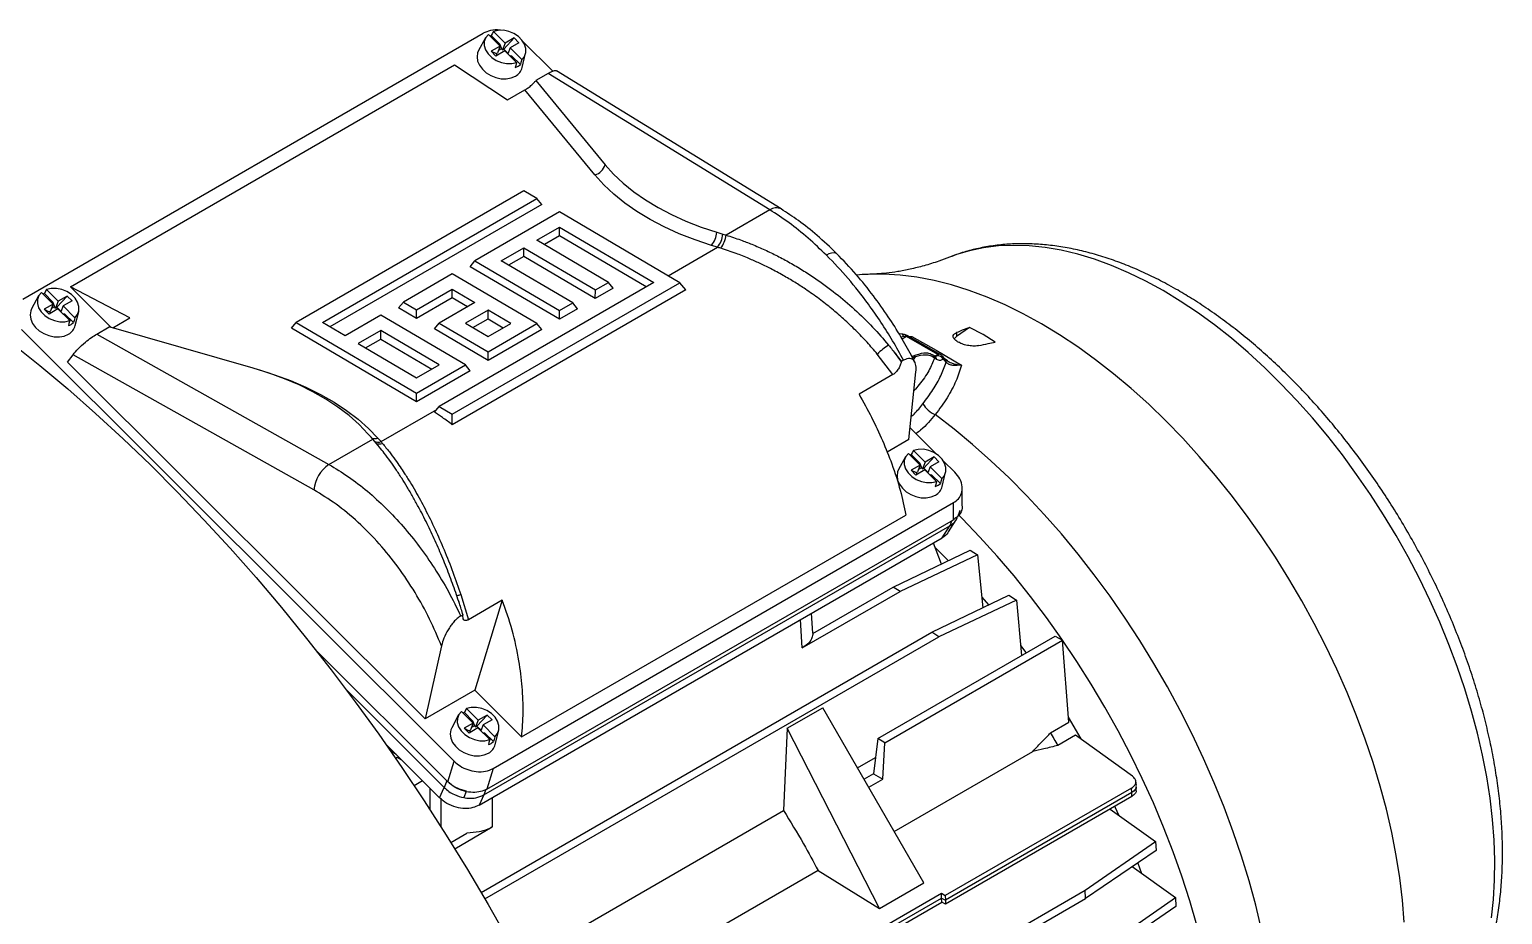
# Model space of a CAD drawing. Header units: millimetres. Extents: x 2 to 418, y 2 to 295.
# Drawn here: x 182.14 to 222.92, y 115.2 to 139.7 of the extents above; entities that cross this region are included whole.
import ezdxf

# ---------------------------------------------------------------- set-up
doc = ezdxf.new("R2010")
doc.units = ezdxf.units.MM

msp = doc.modelspace()

# ---------------------------------------------------------------- linework, layer by layer
at = {"color": 7, "linetype": 'Continuous', "lineweight": 25}
for p, q in [((181.952, 132.241), (194.697, 139.598)), ((194.845, 139.569), (195.17, 139.245)), ((194.926, 139.537), (195.163, 139.3)), ((194.986, 139.65), (195.311, 139.326)), ((194.767, 139.473), (194.575, 139.118)), ((195.17, 139.245), (194.922, 139.102)), ((195.055, 138.969), (194.922, 139.102)), ((194.922, 139.102), (195.062, 139.036)), ((195.302, 139.112), (195.055, 138.969)), ((195.17, 139.245), (195.097, 139.056)), ((195.205, 139.171), (195.123, 139.124)), ((195.132, 139.282), (195.163, 139.3)), ((195.163, 139.3), (195.205, 139.171)), ((195.238, 139.138), (195.205, 139.171)), ((195.311, 139.326), (195.238, 139.138)), ((195.238, 139.138), (195.274, 139.158)), ((195.558, 139.469), (195.274, 139.158)), ((195.387, 139.046), (195.274, 139.158)), ((195.302, 139.112), (195.627, 138.788)), ((195.558, 139.469), (195.311, 139.326)), ((195.444, 139.194), (195.382, 139.033)), ((195.691, 139.337), (195.444, 139.194)), ((195.444, 139.194), (195.769, 138.87)), ((195.691, 139.337), (195.558, 139.469)), ((195.809, 139.365), (196.628, 138.549)), ((183.271, 132.583), (193.909, 138.725)), ((193.909, 138.725), (195.377, 137.755)), ((195.062, 139.036), (195.097, 139.056)), ((195.102, 138.996), (195.062, 139.036)), ((195.495, 138.969), (195.444, 138.971)), ((195.464, 138.951), (195.495, 138.969)), ((195.732, 138.732), (195.495, 138.969)), ((195.782, 138.653), (195.877, 139.045)), ((196.502, 138.49), (196.158, 138.291)), ((196.158, 138.291), (198.077, 135.96)), ((202.638, 134.712), (196.502, 138.49)), ((202.949, 134.735), (196.733, 138.562)), ((195.377, 137.755), (195.857, 138.032)), ((197.794, 135.679), (195.857, 138.032)), ((195.827, 135.235), (189.524, 131.596)), ((190.251, 131.592), (196.19, 135.021)), ((196.19, 135.021), (195.827, 135.235)), ((196.321, 134.858), (196.19, 135.021)), ((196.321, 134.858), (190.455, 131.472)), ((196.817, 134.653), (194.474, 133.3)), ((200.15, 132.694), (196.817, 134.653)), ((202.638, 134.712), (201.426, 134.012)), ((196.19, 133.868), (196.817, 134.23)), ((196.816, 133.99), (196.817, 134.23)), ((196.817, 134.23), (199.424, 132.697)), ((198.17, 132.704), (196.19, 133.868)), ((196.816, 133.99), (196.395, 133.748)), ((199.218, 132.578), (196.816, 133.99)), ((201.17, 134.091), (201.338, 134.039)), ((201.338, 134.039), (201.426, 134.012)), ((195.2, 133.296), (195.827, 133.658)), ((195.826, 133.419), (195.405, 133.176)), ((195.826, 133.419), (195.827, 133.658)), ((197.806, 132.255), (195.826, 133.419)), ((195.827, 133.658), (197.807, 132.494)), ((201.193, 133.675), (201.025, 133.726)), ((194.341, 133.138), (194.474, 133.3)), ((196.816, 131.684), (194.341, 133.138)), ((194.474, 133.3), (196.817, 131.923)), ((197.18, 132.133), (195.2, 133.296)), ((184.402, 131.456), (183.271, 132.583)), ((184.922, 131.719), (183.271, 132.583)), ((193.847, 132.938), (192.494, 132.157)), ((199.424, 132.697), (193.484, 129.269)), ((196.19, 131.561), (193.847, 132.938)), ((193.847, 129.055), (200.15, 132.694)), ((197.807, 132.494), (198.17, 132.704)), ((198.301, 132.541), (198.17, 132.704)), ((200.31, 132.493), (200.15, 132.694)), ((182.393, 132.329), (182.2, 131.975)), ((182.47, 132.425), (182.795, 132.101)), ((182.552, 132.393), (182.789, 132.157)), ((182.612, 132.507), (182.937, 132.183)), ((182.758, 132.139), (182.789, 132.157)), ((182.789, 132.157), (182.831, 132.027)), ((182.937, 132.183), (182.864, 131.994)), ((183.184, 132.326), (182.899, 132.015)), ((183.184, 132.326), (182.937, 132.183)), ((183.317, 132.193), (183.07, 132.05)), ((183.317, 132.193), (183.184, 132.326)), ((192.361, 131.995), (192.494, 132.157)), ((192.494, 132.157), (192.857, 131.944)), ((193.846, 132.276), (192.856, 131.704)), ((192.857, 131.944), (193.847, 132.515)), ((194.474, 132.147), (193.484, 131.575)), ((200.31, 132.493), (193.845, 128.761)), ((193.846, 132.276), (193.847, 132.515)), ((194.268, 132.028), (193.846, 132.276)), ((193.847, 132.515), (194.474, 132.147)), ((198.301, 132.541), (197.806, 132.255)), ((197.806, 132.255), (197.807, 132.494)), ((182.795, 132.101), (182.548, 131.958)), ((182.681, 131.826), (182.548, 131.958)), ((182.548, 131.958), (182.687, 131.892)), ((182.928, 131.968), (182.681, 131.826)), ((182.687, 131.892), (182.723, 131.913)), ((182.727, 131.853), (182.687, 131.892)), ((182.795, 132.101), (182.723, 131.913)), ((182.831, 132.027), (182.749, 131.98)), ((182.864, 131.994), (182.831, 132.027)), ((182.864, 131.994), (182.899, 132.015)), ((183.013, 131.902), (182.899, 132.015)), ((182.928, 131.968), (183.253, 131.644)), ((183.07, 132.05), (183.008, 131.889)), ((183.07, 132.05), (183.395, 131.726)), ((183.121, 131.825), (183.07, 131.827)), ((183.09, 131.807), (183.121, 131.825)), ((183.358, 131.589), (183.121, 131.825)), ((183.408, 131.51), (183.503, 131.902)), ((191.868, 131.796), (190.877, 131.224)), ((194.21, 130.418), (191.868, 131.796)), ((192.856, 131.704), (192.361, 131.995)), ((192.856, 131.704), (192.857, 131.944)), ((194.837, 131.933), (194.21, 131.572)), ((194.836, 131.694), (194.837, 131.933)), ((195.464, 131.565), (194.837, 131.933)), ((197.311, 131.969), (196.816, 131.684)), ((196.816, 131.684), (196.817, 131.923)), ((196.817, 131.923), (197.18, 132.133)), ((197.311, 131.969), (197.18, 132.133)), ((181.918, 131.397), (193.899, 119.449)), ((184.001, 131.273), (184.345, 131.472)), ((188.329, 130.333), (184.345, 131.472)), ((184.444, 131.443), (184.922, 131.719)), ((189.391, 131.434), (189.524, 131.596)), ((192.856, 129.398), (189.391, 131.434)), ((189.524, 131.596), (192.857, 129.637)), ((190.877, 131.224), (190.251, 131.592)), ((191.867, 131.373), (191.24, 131.011)), ((191.866, 131.133), (191.867, 131.373)), ((193.484, 130.422), (191.867, 131.373)), ((193.351, 131.414), (193.484, 131.575)), ((194.836, 130.541), (193.351, 131.414)), ((193.484, 131.575), (194.837, 130.78)), ((194.21, 131.572), (194.837, 131.203)), ((194.415, 131.451), (194.836, 131.694)), ((194.836, 131.694), (195.258, 131.446)), ((196.321, 131.398), (194.836, 130.541)), ((194.837, 131.203), (195.464, 131.565)), ((194.837, 130.78), (196.19, 131.561)), ((196.321, 131.398), (196.19, 131.561)), ((208.17, 131.454), (207.808, 131.208)), ((208.547, 131.263), (208.17, 131.454)), ((184.001, 131.273), (190.43, 127.664)), ((191.24, 131.011), (192.857, 130.06)), ((191.445, 130.89), (191.866, 131.133)), ((191.866, 131.133), (193.278, 130.303)), ((206.293, 131.271), (206.213, 131.283)), ((207.286, 130.703), (206.419, 131.203)), ((206.479, 131.215), (206.488, 131.211)), ((206.491, 131.209), (206.488, 131.211)), ((207.358, 130.709), (206.491, 131.209)), ((206.572, 131.206), (207.243, 130.83)), ((207.808, 131.208), (207.744, 131.141)), ((207.808, 131.313), (207.808, 131.208)), ((208.876, 131.046), (208.547, 131.263)), ((183.188, 130.495), (183.345, 130.702)), ((190.013, 126.959), (183.345, 130.702)), ((194.836, 130.541), (194.837, 130.78)), ((206.045, 130.151), (205.614, 130.718)), ((206.342, 130.546), (206.279, 130.51)), ((206.602, 130.659), (206.575, 130.646)), ((207.212, 130.648), (207.158, 130.686)), ((207.243, 130.83), (207.942, 130.415)), ((207.361, 130.707), (207.358, 130.709)), ((207.422, 130.658), (207.428, 130.651)), ((207.486, 130.587), (207.423, 130.659)), ((207.492, 130.58), (207.487, 130.585)), ((207.553, 130.53), (207.491, 130.581)), ((193.091, 120.618), (183.188, 130.495)), ((194.341, 130.255), (192.856, 129.398)), ((192.857, 130.06), (193.484, 130.422)), ((192.857, 129.637), (194.21, 130.418)), ((194.341, 130.255), (194.21, 130.418)), ((206.045, 130.151), (205.108, 129.61)), ((206.278, 130.504), (206.279, 130.51)), ((206.488, 128.351), (206.684, 130.226)), ((192.856, 129.398), (192.857, 129.637)), ((193.351, 129.107), (193.484, 129.269)), ((193.484, 129.269), (193.847, 129.055)), ((193.845, 128.761), (193.847, 129.055)), ((191.597, 128.416), (191.51, 128.514)), ((206.522, 128.681), (207.253, 127.951)), ((190.43, 127.664), (191.643, 128.364)), ((191.643, 128.364), (191.597, 128.416)), ((191.786, 128.393), (191.873, 128.295)), ((206.488, 128.351), (205.885, 128.003)), ((206.396, 127.875), (206.203, 127.52)), ((206.474, 127.971), (206.799, 127.647)), ((206.555, 127.939), (206.792, 127.702)), ((206.615, 128.052), (206.94, 127.728)), ((206.761, 127.684), (206.792, 127.702)), ((206.792, 127.702), (206.834, 127.573)), ((206.94, 127.728), (206.867, 127.54)), ((207.187, 127.871), (206.903, 127.56)), ((207.187, 127.871), (206.94, 127.728)), ((207.32, 127.739), (207.073, 127.596)), ((207.32, 127.739), (207.187, 127.871)), ((207.439, 127.766), (207.757, 127.449)), ((206.799, 127.647), (206.551, 127.504)), ((206.684, 127.371), (206.551, 127.504)), ((206.551, 127.504), (206.691, 127.438)), ((206.931, 127.514), (206.684, 127.371)), ((206.691, 127.438), (206.726, 127.458)), ((206.731, 127.398), (206.691, 127.438)), ((206.799, 127.647), (206.726, 127.458)), ((206.834, 127.573), (206.752, 127.526)), ((206.867, 127.54), (206.834, 127.573)), ((206.867, 127.54), (206.903, 127.56)), ((207.016, 127.448), (206.903, 127.56)), ((206.931, 127.514), (207.256, 127.19)), ((207.073, 127.596), (207.011, 127.435)), ((207.073, 127.596), (207.398, 127.272)), ((207.124, 127.371), (207.073, 127.373)), ((207.093, 127.353), (207.124, 127.371)), ((207.361, 127.134), (207.124, 127.371)), ((207.411, 127.055), (207.506, 127.447)), ((207.966, 126.534), (207.966, 127.005)), ((194.979, 119.249), (207.723, 126.606)), ((207.723, 126.135), (207.723, 126.606)), ((194.805, 118.677), (207.723, 126.135)), ((195.766, 120.122), (206.404, 126.263)), ((207.584, 125.797), (207.796, 126.128)), ((207.839, 126.214), (207.912, 126.402)), ((194.586, 118.232), (207.41, 125.635)), ((194.716, 118.515), (207.622, 125.966)), ((207.41, 125.635), (207.622, 125.966)), ((206.049, 124.27), (208.181, 125.292)), ((207.159, 125.491), (207.382, 124.909)), ((208.181, 125.292), (208.391, 125.16)), ((208.391, 125.16), (206.247, 124.147)), ((208.391, 125.16), (208.536, 123.697)), ((194.081, 124.06), (194.294, 123.367)), ((203.537, 122.583), (206.247, 124.147)), ((203.829, 122.988), (206.049, 124.27)), ((206.247, 124.147), (206.049, 124.27)), ((207.123, 123.019), (209.254, 124.042)), ((208.511, 123.993), (208.693, 123.779)), ((209.254, 124.042), (209.463, 123.908)), ((195.231, 123.908), (194.294, 123.367)), ((195.231, 123.908), (194.47, 121.414)), ((209.463, 123.908), (207.318, 122.896)), ((209.463, 123.908), (209.607, 122.372)), ((194.143, 123.503), (194.081, 123.467)), ((194.143, 123.503), (194.142, 123.498)), ((203.83, 122.989), (203.796, 123.549)), ((194.643, 115.815), (207.123, 123.019)), ((194.746, 115.638), (207.318, 122.896)), ((205.624, 120.073), (210.542, 122.912)), ((205.822, 119.959), (210.739, 122.798)), ((207.318, 122.896), (207.123, 123.019)), ((210.542, 122.912), (210.739, 122.798)), ((210.913, 120.526), (210.739, 122.798)), ((190.077, 122.516), (193.724, 118.878)), ((193.547, 122.642), (193.091, 120.618)), ((190.925, 121.412), (193.625, 118.718)), ((194.47, 121.414), (193.091, 120.618)), ((195.766, 120.122), (194.47, 121.414)), ((194.022, 120.731), (193.829, 120.377)), ((194.099, 120.827), (194.424, 120.503)), ((194.18, 120.795), (194.418, 120.559)), ((194.241, 120.909), (194.566, 120.585)), ((194.813, 120.728), (194.528, 120.417)), ((194.813, 120.728), (194.566, 120.585)), ((194.946, 120.595), (194.813, 120.728)), ((203.115, 120.36), (204.105, 120.931)), ((206.905, 116.081), (204.105, 120.931)), ((194.424, 120.503), (194.177, 120.36)), ((194.31, 120.228), (194.177, 120.36)), ((194.177, 120.36), (194.316, 120.294)), ((194.557, 120.371), (194.31, 120.228)), ((194.424, 120.503), (194.352, 120.315)), ((194.46, 120.43), (194.378, 120.382)), ((194.386, 120.541), (194.418, 120.559)), ((194.418, 120.559), (194.46, 120.43)), ((194.493, 120.396), (194.46, 120.43)), ((194.566, 120.585), (194.493, 120.396)), ((194.493, 120.396), (194.528, 120.417)), ((194.641, 120.304), (194.528, 120.417)), ((194.557, 120.371), (194.882, 120.046)), ((194.698, 120.452), (194.637, 120.291)), ((194.946, 120.595), (194.698, 120.452)), ((194.698, 120.452), (195.023, 120.128)), ((203.115, 120.36), (203.017, 118.083)), ((205.67, 115.368), (203.115, 120.36)), ((210.413, 120.237), (210.913, 120.526)), ((192.007, 119.919), (193.494, 118.435)), ((194.316, 120.294), (194.352, 120.315)), ((194.356, 120.255), (194.316, 120.294)), ((194.75, 120.227), (194.699, 120.229)), ((194.719, 120.209), (194.75, 120.227)), ((194.987, 119.991), (194.75, 120.227)), ((195.037, 119.912), (195.132, 120.304)), ((205.624, 120.073), (205.51, 119.101)), ((205.822, 119.959), (205.624, 120.073)), ((205.765, 118.954), (205.822, 119.959)), ((211.105, 120.168), (210.616, 119.886)), ((212.675, 119.033), (211.105, 120.168)), ((192.293, 119.634), (192.14, 119.729)), ((192.274, 119.534), (192.319, 119.56)), ((192.319, 119.56), (192.432, 119.495)), ((205.066, 119.266), (205.563, 119.553)), ((206.083, 117.504), (209.917, 119.717)), ((193.724, 118.878), (193.899, 119.449)), ((194.979, 119.249), (194.805, 118.677)), ((205.51, 119.101), (205.248, 118.95)), ((205.51, 119.101), (205.765, 118.954)), ((192.787, 118.779), (193.017, 118.911)), ((193.229, 118.105), (193.229, 118.699)), ((193.494, 118.435), (193.625, 118.718)), ((205.375, 118.73), (205.765, 118.954)), ((212.654, 118.704), (207.495, 115.727)), ((212.665, 118.587), (212.654, 118.704)), ((212.787, 118.773), (212.769, 118.907)), ((212.779, 118.625), (212.788, 118.746)), ((194.716, 118.515), (194.586, 118.232)), ((212.665, 118.587), (207.499, 115.605)), ((212.66, 118.472), (207.502, 115.495)), ((212.66, 118.472), (212.665, 118.587)), ((195.733, 113.878), (203.017, 118.083)), ((212.057, 118.124), (213.32, 117.227)), ((193.912, 117.027), (194.954, 117.628)), ((193.804, 117.201), (194.252, 117.459)), ((211.371, 115.877), (213.32, 117.227)), ((213.32, 117.227), (213.331, 116.98)), ((213.331, 116.98), (211.38, 115.646)), ((203.974, 116.422), (197.428, 112.643)), ((203.974, 116.422), (205.67, 115.368)), ((212.673, 116.531), (213.868, 115.673)), ((212.823, 116.626), (212.916, 116.364)), ((198.352, 108.362), (211.371, 115.877)), ((205.67, 115.368), (206.905, 116.081)), ((211.38, 115.646), (211.371, 115.877)), ((197.586, 110.134), (207.389, 115.793)), ((197.633, 110.028), (207.393, 115.662)), ((197.673, 109.939), (207.396, 115.551)), ((198.43, 108.17), (211.38, 115.646)), ((207.389, 115.793), (207.495, 115.727)), ((207.393, 115.662), (207.389, 115.793)), ((207.396, 115.551), (207.393, 115.662)), ((207.393, 115.662), (207.499, 115.605)), ((207.502, 115.495), (207.396, 115.551)), ((207.495, 115.727), (207.499, 115.605)), ((207.499, 115.605), (207.502, 115.495)), ((211.919, 114.323), (213.868, 115.673)), ((213.877, 115.425), (211.926, 114.091)), ((213.868, 115.673), (213.877, 115.425))]:
    msp.add_line(p, q, dxfattribs=at)
at = {"color": 8, "linetype": 'Continuous', "lineweight": 25}
for p, q in [((199.824, 132.885), (201.193, 133.675)), ((206.339, 131.203), (206.273, 131.187)), ((206.419, 131.203), (206.304, 131.132)), ((206.488, 131.202), (206.572, 131.206)), ((206.526, 131.189), (206.572, 131.206)), ((206.572, 131.206), (206.559, 131.17)), ((206.667, 130.646), (206.592, 130.612)), ((206.617, 130.563), (206.667, 130.646)), ((207.196, 130.66), (207.286, 130.703)), ((207.206, 130.641), (207.265, 130.668)), ((207.416, 130.666), (207.422, 130.658)), ((191.873, 128.295), (193.415, 129.185)), ((207.677, 126.108), (207.622, 125.966)), ((203.537, 122.583), (203.489, 123.372)), ((193.697, 118.905), (193.625, 118.718)), ((193.541, 117.62), (193.541, 118.4)), ((194.23, 118.611), (194.164, 118.44)), ((194.774, 118.665), (194.716, 118.515)), ((194.954, 118.445), (194.954, 117.628))]:
    msp.add_line(p, q, dxfattribs=at)
at = {"color": 7, "linetype": 'Continuous', "lineweight": 25, "flags": 128}
for points in [[(194.845, 139.569), (194.771, 139.48), (194.732, 139.374), (194.731, 139.259), (194.767, 139.141), (194.837, 139.028), (194.938, 138.927), (195.063, 138.845), (195.204, 138.787), (195.351, 138.758), (195.495, 138.758), (195.627, 138.788)], [(194.926, 139.537), (194.906, 139.529), (194.891, 139.522)], [(194.986, 139.65), (194.952, 139.587), (194.926, 139.537)], [(195.769, 138.87), (195.842, 138.958), (195.881, 139.064), (195.883, 139.179), (195.847, 139.298), (195.776, 139.411), (195.675, 139.511), (195.55, 139.593), (195.41, 139.651), (195.263, 139.681), (195.118, 139.68), (194.986, 139.65)], [(194.575, 139.118), (194.548, 139.057), (194.531, 138.945), (194.548, 138.828), (194.598, 138.712), (194.678, 138.603), (194.784, 138.506), (194.911, 138.428), (195.051, 138.372), (195.197, 138.342), (195.341, 138.338), (195.476, 138.362), (195.594, 138.412)], [(195.627, 138.788), (195.607, 138.711), (195.591, 138.651)], [(195.769, 138.87), (195.748, 138.793), (195.732, 138.732)], [(198.077, 135.96), (198.311, 135.7), (198.575, 135.451), (198.87, 135.213), (199.193, 134.988), (199.543, 134.776), (199.917, 134.58), (200.314, 134.4), (200.733, 134.236), (201.17, 134.091)], [(201.025, 133.726), (200.568, 133.879), (200.131, 134.049), (199.716, 134.238), (199.325, 134.443), (198.96, 134.664), (198.622, 134.899), (198.315, 135.147), (198.038, 135.408), (197.794, 135.679)], [(182.47, 132.425), (182.397, 132.336), (182.358, 132.231), (182.357, 132.115), (182.392, 131.997), (182.463, 131.884), (182.564, 131.783), (182.689, 131.701), (182.829, 131.644), (182.976, 131.614), (183.121, 131.614), (183.253, 131.644)], [(182.552, 132.393), (182.532, 132.385), (182.517, 132.379)], [(182.612, 132.507), (182.578, 132.443), (182.552, 132.393)], [(183.395, 131.726), (183.468, 131.815), (183.507, 131.92), (183.508, 132.036), (183.473, 132.154), (183.402, 132.267), (183.301, 132.368), (183.176, 132.45), (183.036, 132.507), (182.888, 132.537), (182.744, 132.537), (182.612, 132.507)], [(182.2, 131.975), (182.174, 131.913), (182.157, 131.802), (182.173, 131.684), (182.223, 131.568), (182.303, 131.459), (182.41, 131.363), (182.536, 131.285), (182.677, 131.229), (182.823, 131.198), (182.967, 131.195), (183.102, 131.219), (183.219, 131.268)], [(183.253, 131.644), (183.233, 131.567), (183.217, 131.507)], [(183.395, 131.726), (183.374, 131.649), (183.358, 131.589)], [(181.645, 131.031), (182.426, 130.405), (183.201, 129.753), (183.97, 129.077), (184.732, 128.376), (185.487, 127.651), (186.233, 126.903), (186.97, 126.134), (187.697, 125.343), (188.414, 124.531), (189.119, 123.7), (189.812, 122.85), (190.492, 121.982), (191.159, 121.097), (191.812, 120.195), (192.449, 119.279), (193.071, 118.348), (193.677, 117.404), (194.267, 116.447), (194.838, 115.479), (195.392, 114.501)], [(191.51, 128.514), (191.264, 128.77), (190.987, 129.015), (190.681, 129.248), (190.348, 129.468), (189.988, 129.674), (189.605, 129.864), (189.199, 130.038), (188.773, 130.194), (188.329, 130.333)], [(216.25, 114.795), (216.09, 115.466), (215.906, 116.141), (215.699, 116.819), (215.469, 117.498), (215.217, 118.176), (214.943, 118.853), (214.648, 119.526), (214.333, 120.194), (213.998, 120.856), (213.644, 121.51), (213.273, 122.154), (212.883, 122.787), (212.478, 123.408), (212.057, 124.015), (211.621, 124.607), (211.172, 125.182), (210.71, 125.74), (210.237, 126.278), (209.754, 126.797), (209.261, 127.293), (208.76, 127.768), (208.252, 128.218), (207.738, 128.644), (207.219, 129.044)], [(207.398, 127.272), (207.471, 127.36), (207.51, 127.466), (207.512, 127.582), (207.476, 127.7), (207.405, 127.813), (207.304, 127.914), (207.179, 127.995), (207.039, 128.053), (206.892, 128.083), (206.747, 128.082), (206.615, 128.052)], [(206.474, 127.971), (206.4, 127.882), (206.361, 127.777), (206.36, 127.661), (206.395, 127.543), (206.466, 127.43), (206.567, 127.329), (206.692, 127.247), (206.833, 127.19), (206.98, 127.16), (207.124, 127.16), (207.256, 127.19)], [(206.555, 127.939), (206.535, 127.931), (206.52, 127.924)], [(206.615, 128.052), (206.581, 127.989), (206.555, 127.939)], [(206.203, 127.52), (206.177, 127.459), (206.16, 127.347), (206.177, 127.23), (206.226, 127.114), (206.307, 127.005), (206.413, 126.908), (206.54, 126.83), (206.68, 126.774), (206.826, 126.744), (206.97, 126.741), (207.105, 126.764), (207.223, 126.814)], [(207.398, 127.272), (207.377, 127.195), (207.361, 127.134)], [(207.256, 127.19), (207.236, 127.113), (207.22, 127.053)], [(215.01, 112.249), (214.909, 112.904), (214.784, 113.566), (214.635, 114.235), (214.462, 114.909), (214.266, 115.586), (214.046, 116.265), (213.805, 116.944), (213.541, 117.623), (213.256, 118.298), (212.951, 118.969), (212.625, 119.635), (212.281, 120.293), (211.917, 120.942), (211.537, 121.582), (211.139, 122.209), (210.725, 122.824), (210.297, 123.424), (209.854, 124.008), (209.399, 124.576), (208.931, 125.125), (208.453, 125.654), (207.965, 126.163), (207.86, 126.268)], [(207.213, 125.365), (207.483, 125.099), (207.576, 125.007)], [(209.589, 122.644), (209.716, 122.47), (209.734, 122.446)], [(194.099, 120.827), (194.026, 120.739), (193.987, 120.633), (193.985, 120.517), (194.021, 120.399), (194.092, 120.286), (194.193, 120.185), (194.318, 120.104), (194.458, 120.046), (194.605, 120.016), (194.75, 120.016), (194.882, 120.046)], [(194.18, 120.795), (194.16, 120.787), (194.146, 120.781)], [(194.241, 120.909), (194.207, 120.845), (194.18, 120.795)], [(195.023, 120.128), (195.097, 120.217), (195.136, 120.322), (195.137, 120.438), (195.101, 120.556), (195.031, 120.669), (194.93, 120.77), (194.805, 120.852), (194.664, 120.909), (194.517, 120.939), (194.373, 120.939), (194.241, 120.909)], [(193.829, 120.377), (193.803, 120.315), (193.786, 120.204), (193.802, 120.087), (193.852, 119.97), (193.932, 119.861), (194.039, 119.765), (194.165, 119.687), (194.306, 119.631), (194.452, 119.6), (194.596, 119.597), (194.731, 119.621), (194.848, 119.67)], [(210.902, 120.669), (211.246, 120.072), (211.251, 120.063)], [(194.882, 120.046), (194.862, 119.97), (194.845, 119.909)], [(195.023, 120.128), (195.003, 120.051), (194.987, 119.991)], [(212.186, 118.199), (212.201, 118.166), (212.288, 117.968)]]:
    msp.add_lwpolyline(points, dxfattribs=at)
at = {"color": 8, "linetype": 'Continuous', "lineweight": 25, "flags": 128}
for points in [[(213.524, 132.477), (213.047, 132.738), (212.572, 132.97), (212.099, 133.172), (211.629, 133.343), (211.165, 133.483), (210.708, 133.592), (210.258, 133.67), (209.816, 133.715), (209.385, 133.729), (208.965, 133.711), (208.557, 133.661), (208.163, 133.579), (207.783, 133.465), (207.61, 133.401)], [(210.158, 131.56), (209.656, 131.835), (209.155, 132.081), (208.656, 132.297), (208.161, 132.481), (207.672, 132.635), (207.188, 132.757), (206.712, 132.847), (206.244, 132.905), (205.786, 132.931), (205.453, 132.929)], [(222.618, 115.109), (222.673, 115.624), (222.704, 116.156), (222.71, 116.703), (222.692, 117.264), (222.649, 117.837), (222.581, 118.422), (222.488, 119.016), (222.372, 119.617), (222.232, 120.224), (222.068, 120.836), (221.881, 121.451), (221.672, 122.067), (221.44, 122.682), (221.188, 123.295), (220.914, 123.904), (220.621, 124.508), (220.309, 125.105), (219.978, 125.693), (219.63, 126.27), (219.265, 126.836), (218.885, 127.388), (218.491, 127.926), (218.083, 128.447), (217.663, 128.95), (217.232, 129.435), (216.79, 129.899), (216.34, 130.341), (215.883, 130.76), (215.419, 131.156), (214.949, 131.526), (214.476, 131.87), (214.001, 132.188), (213.524, 132.477)], [(220.205, 114.994), (220.155, 115.6), (220.08, 116.217), (219.981, 116.843), (219.857, 117.477), (219.708, 118.117), (219.537, 118.761), (219.342, 119.409), (219.124, 120.057), (218.883, 120.705), (218.621, 121.351), (218.338, 121.994), (218.035, 122.632), (217.712, 123.262), (217.37, 123.885), (217.011, 124.498), (216.634, 125.099), (216.241, 125.687), (215.833, 126.261), (215.411, 126.82), (214.976, 127.361), (214.529, 127.884), (214.071, 128.387), (213.604, 128.869), (213.128, 129.328), (212.644, 129.765), (212.154, 130.176), (211.659, 130.563), (211.161, 130.923), (210.66, 131.255), (210.158, 131.56)], [(206.339, 131.203), (206.334, 131.224), (206.327, 131.241), (206.318, 131.255), (206.308, 131.265), (206.298, 131.27), (206.294, 131.27)], [(188.509, 130.28), (188.927, 130.148), (189.371, 129.985), (189.795, 129.803), (190.196, 129.604), (190.572, 129.39), (190.92, 129.16), (191.24, 128.916), (191.529, 128.66), (191.786, 128.393)]]:
    msp.add_lwpolyline(points, dxfattribs=at)
at = {"color": 7, "linetype": 'Continuous', "lineweight": 25}
for centre, radius, start, end in [((195.439, 139.077), 0.453, 289.6141, 310.3806), ((195.411, 138.748), 0.383, 298.4318, 345.6293), ((197.685, 136.072), 0.408, 285.5306, 344.0041), ((200.451, 134.166), 0.722, 322.5474, 354.0228), ((200.619, 134.114), 0.722, 322.5474, 354.0228), ((200.695, 134.099), 0.736, 322.3494, 353.21), ((183.064, 131.934), 0.453, 289.6141, 310.3806), ((183.037, 131.605), 0.383, 298.4318, 345.6293), ((206.91, 129.407), 1.843, 122.2471, 134.6614), ((200.662, 118.596), 14.383, 59.9317, 60.0737), ((207.295, 130.515), 0.156, 24.2749, 101.1932), ((207.476, 129.687), 0.692, 209.9986, 248.1955), ((190.967, 126.871), 0.957, 124.076, 174.767), ((207.068, 127.479), 0.453, 289.6141, 310.3806), ((207.04, 127.15), 0.383, 298.4318, 345.6293), ((194.693, 120.336), 0.453, 289.6141, 310.3806), ((194.666, 120.007), 0.383, 298.4318, 345.6293), ((189.517, 107.939), 24.246, 29.5206, 30.4794)]:
    msp.add_arc(centre, radius, start, end, dxfattribs=at)
at = {"color": 8, "linetype": 'Continuous', "lineweight": 25}
for centre, radius, start, end in [((202.813, 134.46), 0.307, 63.7218, 124.812), ((204.387, 133.252), 0.268, 67.9011, 131.5561), ((206.46, 131.141), 0.0761, 75.6417, 124.0721), ((206.46, 131.142), 0.0741, 65.3878, 123.8987), ((206.624, 130.596), 0.0666, 49.3671, 109.0413), ((207.097, 130.601), 0.103, 3.852, 54.5228), ((207.151, 130.565), 0.103, 4.1558, 54.1226), ((207.327, 130.641), 0.0742, 65.4927, 123.8903), ((207.328, 130.643), 0.0722, 61.6017, 124.3847), ((207.375, 130.491), 0.146, 357.6317, 40.5916), ((207.384, 130.489), 0.141, 357.2541, 42.0436), ((191.703, 128.642), 0.262, 250.5383, 288.3892), ((191.791, 128.533), 0.252, 245.4029, 289.0086), ((191.834, 128.48), 0.25, 244.7777, 289.0484), ((193.882, 124.737), 0.705, 276.8963, 286.3939)]:
    msp.add_arc(centre, radius, start, end, dxfattribs=at)
at = {"color": 7, "linetype": 'Continuous', "lineweight": 25}
for points, knots in [([(195.184, 139.682), (195.179, 139.683), (195.084, 139.705), (194.902, 139.687), (194.764, 139.627), (194.697, 139.598)], [0, 0, 0, 0, 0.0280886, 0.5303375, 1, 1, 1, 1]), ([(195.857, 138.032), (195.888, 138.051), (195.949, 138.089), (196.043, 138.166), (196.114, 138.236), (196.143, 138.273), (196.158, 138.291)], [0, 0, 0, 0, 0.270985, 0.550446, 0.775563, 1, 1, 1, 1]), ([(196.502, 138.49), (196.538, 138.509), (196.613, 138.55), (196.695, 138.574), (196.72, 138.564), (196.732, 138.559)], [0, 0, 0, 0, 0.323771, 0.67883, 1, 1, 1, 1]), ([(204.209, 133.453), (204.039, 133.616), (203.698, 133.942), (203.17, 134.366), (202.816, 134.596), (202.638, 134.712)], [0, 0, 0, 0, 0.331151, 0.664479, 1, 1, 1, 1]), ([(204.488, 133.501), (204.308, 133.673), (203.962, 134.003), (203.444, 134.413), (203.11, 134.631), (202.949, 134.735)], [0, 0, 0, 0, 0.360075, 0.693423, 1, 1, 1, 1]), ([(201.426, 134.012), (201.561, 133.969), (201.799, 133.892), (202.158, 133.753), (202.498, 133.606), (202.85, 133.436), (203.197, 133.25), (203.539, 133.048), (203.966, 132.771), (204.453, 132.415), (204.991, 131.958), (205.485, 131.48), (205.781, 131.135), (205.926, 130.966)], [0, 0, 0, 0, 0.080902, 0.143559, 0.216508, 0.287477, 0.359183, 0.432163, 0.503258, 0.633362, 0.755221, 0.880287, 1, 1, 1, 1]), ([(201.278, 133.649), (201.262, 133.654), (201.234, 133.663), (201.205, 133.671), (201.193, 133.675)], [0, 0, 0, 0, 0.56, 1, 1, 1, 1]), ([(205.614, 130.718), (205.521, 130.828), (205.33, 131.052), (205.018, 131.376), (204.692, 131.685), (204.352, 131.977), (203.999, 132.253), (203.655, 132.497), (203.321, 132.713), (202.998, 132.904), (202.673, 133.079), (202.357, 133.233), (202.04, 133.374), (201.682, 133.517), (201.42, 133.603), (201.278, 133.649)], [0, 0, 0, 0, 0.0811547, 0.1648739, 0.251173, 0.3305947, 0.4136837, 0.5004474, 0.5661904, 0.6364892, 0.7113454, 0.7759341, 0.8370303, 0.9117195, 1, 1, 1, 1]), ([(206.342, 130.546), (206.243, 130.727), (206.045, 131.086), (205.717, 131.606), (205.31, 132.189), (204.812, 132.823), (204.41, 133.244), (204.209, 133.453)], [0, 0, 0, 0, 0.168936, 0.335661, 0.500178, 0.750876, 1, 1, 1, 1]), ([(206.652, 130.491), (206.622, 130.554), (206.503, 130.793), (206.26, 131.217), (205.911, 131.773), (205.498, 132.352), (205.022, 132.945), (204.67, 133.311), (204.488, 133.501)], [0, 0, 0, 0, 0.056032, 0.214553, 0.388156, 0.576889, 0.780811, 1, 1, 1, 1]), ([(207.61, 133.405), (207.513, 133.366), (207.276, 133.273), (206.911, 133.162), (206.528, 133.066), (206.18, 132.999), (205.871, 132.957), (205.629, 132.936), (205.503, 132.932), (205.456, 132.931)], [0, 0, 0, 0, 0.121139, 0.294023, 0.45992, 0.618455, 0.769779, 0.914348, 1, 1, 1, 1]), ([(213.939, 132.484), (213.856, 132.531), (213.616, 132.667), (213.217, 132.872), (212.745, 133.089), (212.272, 133.277), (211.801, 133.436), (211.333, 133.566), (210.869, 133.665), (210.412, 133.733), (209.961, 133.771), (209.52, 133.778), (209.089, 133.754), (208.669, 133.699), (208.263, 133.614), (207.909, 133.515), (207.697, 133.432), (207.611, 133.398)], [0, 0, 0, 0, 0.038082, 0.109862, 0.181678, 0.253457, 0.325143, 0.396667, 0.467949, 0.538899, 0.609429, 0.679457, 0.748921, 0.817785, 0.886053, 0.953764, 1, 1, 1, 1]), ([(205.455, 132.927), (205.422, 132.927), (205.283, 132.926), (205.145, 132.915), (205.039, 132.907)], [0, 0, 0, 0, 0.237645, 1, 1, 1, 1]), ([(220.564, 110.992), (220.598, 111.018), (220.737, 111.124), (220.964, 111.338), (221.244, 111.632), (221.503, 111.953), (221.742, 112.297), (221.962, 112.666), (222.16, 113.057), (222.337, 113.47), (222.492, 113.905), (222.623, 114.36), (222.732, 114.833), (222.817, 115.325), (222.878, 115.832), (222.915, 116.353), (222.928, 116.888), (222.918, 117.434), (222.883, 117.991), (222.826, 118.556), (222.745, 119.128), (222.642, 119.706), (222.516, 120.289), (222.369, 120.875), (222.2, 121.463), (222.01, 122.051), (221.799, 122.638), (221.569, 123.224), (221.319, 123.805), (221.051, 124.382), (220.764, 124.953), (220.461, 125.516), (220.14, 126.071), (219.804, 126.615), (219.452, 127.148), (219.086, 127.668), (218.707, 128.175), (218.315, 128.666), (217.911, 129.142), (217.497, 129.6), (217.072, 130.039), (216.638, 130.459), (216.196, 130.859), (215.747, 131.237), (215.291, 131.592), (214.83, 131.924), (214.379, 132.223), (214.081, 132.399), (213.939, 132.484)], [0, 0, 0, 0, 0.006645, 0.027506, 0.048452, 0.06952, 0.09074, 0.112129, 0.133696, 0.155437, 0.177338, 0.199381, 0.22154, 0.243791, 0.266108, 0.28847, 0.310857, 0.333254, 0.355647, 0.37803, 0.400397, 0.422745, 0.445074, 0.467383, 0.489674, 0.511946, 0.534203, 0.556446, 0.578678, 0.6009, 0.623116, 0.645328, 0.667538, 0.689749, 0.711963, 0.734183, 0.75641, 0.778648, 0.800899, 0.823165, 0.84545, 0.867755, 0.890082, 0.912433, 0.934808, 0.957209, 0.979633, 1, 1, 1, 1]), ([(208.17, 131.454), (208.102, 131.429), (207.982, 131.384), (207.861, 131.335), (207.808, 131.313)], [0, 0, 0, 0, 0.559901, 1, 1, 1, 1]), ([(183.345, 130.702), (183.388, 130.755), (183.477, 130.862), (183.667, 131.036), (183.853, 131.181), (183.953, 131.244), (184.001, 131.273)], [0, 0, 0, 0, 0.287405, 0.583825, 0.802749, 1, 1, 1, 1]), ([(205.926, 130.966), (205.995, 130.882), (206.116, 130.732), (206.23, 130.578), (206.279, 130.51)], [0, 0, 0, 0, 0.560504, 1, 1, 1, 1]), ([(205.926, 130.966), (205.994, 130.881), (206.116, 130.729), (206.229, 130.573), (206.278, 130.504)], [0, 0, 0, 0, 0.560502, 1, 1, 1, 1]), ([(206.479, 131.215), (206.466, 131.222), (206.44, 131.236), (206.376, 131.259), (206.326, 131.266), (206.293, 131.271)], [0, 0, 0, 0, 0.2436, 0.494436, 1, 1, 1, 1]), ([(206.418, 131.204), (206.417, 131.205), (206.415, 131.206), (206.411, 131.208), (206.404, 131.21), (206.395, 131.211), (206.372, 131.211), (206.354, 131.206), (206.339, 131.203)], [0, 0, 0, 0, 0.040428, 0.081299, 0.169031, 0.271685, 0.391417, 1, 1, 1, 1]), ([(206.419, 131.203), (206.419, 131.204), (206.418, 131.204), (206.418, 131.204), (206.418, 131.204)], [0, 0, 0, 0, 0.5600002, 1, 1, 1, 1]), ([(207.837, 131.062), (207.804, 131.084), (207.739, 131.129), (207.706, 131.202), (207.725, 131.268), (207.78, 131.298), (207.808, 131.313)], [0, 0, 0, 0, 0.249877, 0.499711, 0.749541, 1, 1, 1, 1]), ([(208.429, 130.954), (208.387, 130.948), (208.301, 130.935), (208.146, 130.948), (207.991, 130.984), (207.909, 131.024), (207.868, 131.044)], [0, 0, 0, 0, 0.250066, 0.499991, 0.749823, 1, 1, 1, 1]), ([(208.429, 130.954), (208.513, 130.973), (208.663, 131.005), (208.811, 131.034), (208.876, 131.046)], [0, 0, 0, 0, 0.5601065, 1, 1, 1, 1]), ([(206.684, 130.226), (206.687, 130.287), (206.692, 130.409), (206.648, 130.522), (206.584, 130.579), (206.519, 130.599), (206.438, 130.593), (206.374, 130.561), (206.342, 130.546)], [0, 0, 0, 0, 0.248606, 0.498133, 0.623635, 0.748655, 0.874037, 1, 1, 1, 1]), ([(207.16, 130.684), (207.122, 130.703), (207.044, 130.743), (206.851, 130.751), (206.703, 130.696), (206.602, 130.659)], [0, 0, 0, 0, 0.2303733, 0.473134, 1, 1, 1, 1]), ([(207.201, 130.608), (207.164, 130.632), (207.092, 130.679), (206.91, 130.703), (206.763, 130.669), (206.667, 130.646)], [0, 0, 0, 0, 0.2653252, 0.5188042, 1, 1, 1, 1]), ([(207.254, 130.572), (207.244, 130.579), (207.226, 130.591), (207.209, 130.603), (207.201, 130.608)], [0, 0, 0, 0, 0.56, 1, 1, 1, 1]), ([(207.438, 130.579), (207.413, 130.563), (207.377, 130.539), (207.311, 130.543), (207.273, 130.563), (207.254, 130.572)], [0, 0, 0, 0, 0.497503, 0.748598, 1, 1, 1, 1]), ([(207.265, 130.668), (207.275, 130.674), (207.288, 130.682), (207.294, 130.692), (207.295, 130.696), (207.293, 130.699), (207.29, 130.701), (207.288, 130.702), (207.288, 130.702)], [0, 0, 0, 0, 0.608897, 0.72861, 0.831135, 0.91867, 0.959315, 1, 1, 1, 1]), ([(207.288, 130.702), (207.287, 130.702), (207.287, 130.703), (207.286, 130.703), (207.286, 130.703)], [0, 0, 0, 0, 0.5599998, 1, 1, 1, 1]), ([(207.422, 130.658), (207.413, 130.668), (207.399, 130.683), (207.373, 130.7), (207.359, 130.708), (207.352, 130.711)], [0, 0, 0, 0, 0.4769335, 0.7491406, 1, 1, 1, 1]), ([(207.521, 130.485), (207.506, 130.503), (207.478, 130.534), (207.45, 130.566), (207.438, 130.579)], [0, 0, 0, 0, 0.5600004, 1, 1, 1, 1]), ([(206.278, 130.504), (206.27, 130.474), (206.254, 130.413), (206.212, 130.328), (206.168, 130.263), (206.13, 130.218), (206.088, 130.178), (206.06, 130.16), (206.045, 130.151)], [0, 0, 0, 0, 0.248579, 0.498164, 0.626592, 0.749075, 0.873999, 1, 1, 1, 1]), ([(206.877, 129.341), (206.973, 129.472), (207.166, 129.733), (207.381, 130.117), (207.474, 130.363), (207.521, 130.485)], [0, 0, 0, 0, 0.335671, 0.668626, 1, 1, 1, 1]), ([(207.942, 130.415), (207.896, 130.268), (207.806, 129.974), (207.563, 129.513), (207.334, 129.2), (207.219, 129.044)], [0, 0, 0, 0, 0.333147, 0.666491, 1, 1, 1, 1]), ([(207.525, 130.482), (207.524, 130.483), (207.523, 130.484), (207.522, 130.485), (207.521, 130.485)], [0, 0, 0, 0, 0.5599999, 1, 1, 1, 1]), ([(207.942, 130.415), (207.861, 130.405), (207.742, 130.39), (207.605, 130.426), (207.551, 130.464), (207.525, 130.482)], [0, 0, 0, 0, 0.509465, 0.759122, 1, 1, 1, 1]), ([(205.108, 129.61), (205.226, 129.397), (205.463, 128.968), (205.765, 128.32), (206.037, 127.641), (206.263, 126.944), (206.358, 126.489), (206.404, 126.263)], [0, 0, 0, 0, 0.1844919, 0.3713701, 0.5594284, 0.780813, 1, 1, 1, 1]), ([(193.845, 128.761), (193.755, 128.831), (193.594, 128.955), (193.425, 129.06), (193.351, 129.107)], [0, 0, 0, 0, 0.5601781, 1, 1, 1, 1]), ([(193.962, 124.059), (193.903, 124.226), (193.783, 124.566), (193.585, 125.064), (193.374, 125.553), (193.148, 126.034), (192.94, 126.437), (192.755, 126.772), (192.601, 127.034), (192.443, 127.29), (192.287, 127.527), (192.125, 127.759), (191.974, 127.962), (191.811, 128.169), (191.705, 128.292), (191.643, 128.364)], [0, 0, 0, 0, 0.0953481, 0.1941182, 0.2925509, 0.3920197, 0.4967714, 0.5587576, 0.6237828, 0.6849984, 0.7504796, 0.8097803, 0.8761218, 0.9277398, 1, 1, 1, 1]), ([(191.873, 128.295), (191.881, 128.285), (191.895, 128.269), (191.909, 128.252), (191.915, 128.244)], [0, 0, 0, 0, 0.56, 1, 1, 1, 1]), ([(191.915, 128.244), (191.979, 128.167), (192.096, 128.024), (192.259, 127.804), (192.396, 127.608), (192.532, 127.403), (192.673, 127.18), (192.822, 126.929), (192.96, 126.682), (193.145, 126.335), (193.367, 125.883), (193.625, 125.294), (193.865, 124.691), (194.01, 124.267), (194.081, 124.06)], [0, 0, 0, 0, 0.0781411, 0.1458561, 0.203144, 0.2500041, 0.3177429, 0.3819967, 0.4427666, 0.5000538, 0.6286822, 0.7490781, 0.8774251, 1, 1, 1, 1]), ([(190.43, 127.664), (190.611, 127.556), (190.971, 127.339), (191.498, 126.93), (192.006, 126.468), (192.488, 125.954), (192.94, 125.394), (193.36, 124.791), (193.748, 124.148), (193.969, 123.695), (194.081, 123.467)], [0, 0, 0, 0, 0.125827, 0.251091, 0.375799, 0.499957, 0.62262, 0.746845, 0.872636, 1, 1, 1, 1]), ([(207.723, 126.606), (207.771, 126.639), (207.871, 126.709), (207.956, 126.863), (207.977, 127.053), (207.917, 127.262), (207.809, 127.388), (207.757, 127.449)], [0, 0, 0, 0, 0.17818, 0.368083, 0.563087, 0.78887, 1, 1, 1, 1]), ([(193.547, 122.642), (193.441, 122.891), (193.227, 123.396), (192.821, 124.128), (192.354, 124.828), (191.825, 125.484), (191.246, 126.071), (190.636, 126.579), (190.219, 126.833), (190.013, 126.959)], [0, 0, 0, 0, 0.136644, 0.276556, 0.418537, 0.561276, 0.710141, 0.856843, 1, 1, 1, 1]), ([(207.957, 126.534), (207.959, 126.508), (207.967, 126.41), (207.893, 126.261), (207.778, 126.176), (207.723, 126.135)], [0, 0, 0, 0, 0.158373, 0.593296, 1, 1, 1, 1]), ([(207.622, 125.966), (207.66, 125.992), (207.737, 126.045), (207.811, 126.132), (207.825, 126.196), (207.829, 126.217)], [0, 0, 0, 0, 0.396935, 0.800556, 1, 1, 1, 1]), ([(207.578, 125.801), (207.574, 125.79), (207.546, 125.719), (207.472, 125.674), (207.41, 125.635)], [0, 0, 0, 0, 0.150106, 1, 1, 1, 1]), ([(194.143, 123.503), (194.11, 123.608), (194.052, 123.794), (193.989, 123.978), (193.962, 124.059)], [0, 0, 0, 0, 0.559495, 1, 1, 1, 1]), ([(194.142, 123.498), (194.11, 123.603), (194.052, 123.791), (193.989, 123.977), (193.962, 124.059)], [0, 0, 0, 0, 0.559497, 1, 1, 1, 1]), ([(195.766, 120.122), (195.784, 120.345), (195.82, 120.795), (195.792, 121.503), (195.696, 122.266), (195.521, 123.076), (195.327, 123.632), (195.231, 123.908)], [0, 0, 0, 0, 0.185824, 0.373455, 0.56163, 0.782324, 1, 1, 1, 1]), ([(194.081, 123.467), (194.048, 123.446), (193.982, 123.403), (193.887, 123.308), (193.801, 123.201), (193.702, 123.05), (193.605, 122.855), (193.566, 122.713), (193.547, 122.642)], [0, 0, 0, 0, 0.124887, 0.250262, 0.371648, 0.500568, 0.749531, 1, 1, 1, 1]), ([(194.294, 123.367), (194.28, 123.36), (194.253, 123.346), (194.217, 123.341), (194.187, 123.346), (194.158, 123.369), (194.138, 123.418), (194.141, 123.471), (194.142, 123.498)], [0, 0, 0, 0, 0.125248, 0.250201, 0.372401, 0.500748, 0.749773, 1, 1, 1, 1]), ([(203.829, 122.988), (203.824, 122.947), (203.814, 122.863), (203.729, 122.719), (203.609, 122.634), (203.537, 122.583)], [0, 0, 0, 0, 0.278032, 0.561396, 1, 1, 1, 1]), ([(209.917, 119.717), (210.009, 119.814), (210.175, 119.988), (210.34, 120.161), (210.413, 120.237)], [0, 0, 0, 0, 0.5599999, 1, 1, 1, 1]), ([(210.616, 119.886), (210.485, 119.854), (210.253, 119.797), (210.019, 119.741), (209.917, 119.717)], [0, 0, 0, 0, 0.5599999, 1, 1, 1, 1]), ([(193.899, 119.449), (193.952, 119.403), (194.061, 119.307), (194.275, 119.206), (194.52, 119.15), (194.773, 119.156), (194.912, 119.219), (194.979, 119.249)], [0, 0, 0, 0, 0.178174, 0.368072, 0.563076, 0.788863, 1, 1, 1, 1]), ([(193.625, 118.718), (193.666, 118.681), (193.749, 118.607), (193.93, 118.502), (194.075, 118.463), (194.164, 118.44)], [0, 0, 0, 0, 0.2787416, 0.5621779, 1, 1, 1, 1]), ([(193.698, 118.906), (193.739, 118.87), (193.822, 118.795), (194.003, 118.69), (194.148, 118.651), (194.236, 118.628)], [0, 0, 0, 0, 0.278742, 0.562178, 1, 1, 1, 1]), ([(194.805, 118.677), (194.749, 118.651), (194.633, 118.597), (194.415, 118.576), (194.169, 118.611), (193.92, 118.711), (193.788, 118.823), (193.724, 118.878)], [0, 0, 0, 0, 0.178178, 0.368078, 0.563081, 0.788865, 1, 1, 1, 1]), ([(212.654, 118.704), (212.685, 118.727), (212.749, 118.773), (212.78, 118.863), (212.761, 118.956), (212.704, 119.007), (212.675, 119.033)], [0, 0, 0, 0, 0.249797, 0.49979, 0.749654, 1, 1, 1, 1]), ([(212.778, 118.746), (212.776, 118.718), (212.769, 118.658), (212.701, 118.612), (212.665, 118.587)], [0, 0, 0, 0, 0.483419, 1, 1, 1, 1]), ([(194.586, 118.232), (194.53, 118.206), (194.413, 118.152), (194.193, 118.131), (193.944, 118.166), (193.692, 118.267), (193.559, 118.38), (193.494, 118.435)], [0, 0, 0, 0, 0.177312, 0.367489, 0.563379, 0.78976, 1, 1, 1, 1]), ([(194.164, 118.44), (194.22, 118.432), (194.333, 118.417), (194.529, 118.433), (194.645, 118.484), (194.716, 118.515)], [0, 0, 0, 0, 0.277589, 0.560746, 1, 1, 1, 1]), ([(212.779, 118.625), (212.779, 118.625), (212.786, 118.598), (212.751, 118.54), (212.69, 118.495), (212.66, 118.472)], [0, 0, 0, 0, 0.002529, 0.501304, 1, 1, 1, 1]), ([(203.017, 118.083), (203.205, 117.78), (203.54, 117.238), (203.841, 116.671), (203.974, 116.422)], [0, 0, 0, 0, 0.559935, 1, 1, 1, 1]), ([(194.954, 117.628), (194.9, 117.601), (194.79, 117.545), (194.553, 117.477), (194.366, 117.466), (194.252, 117.459)], [0, 0, 0, 0, 0.2781608, 0.5615564, 1, 1, 1, 1])]:
    msp.add_open_spline(points, degree=3, knots=knots, dxfattribs=at)
at = {"color": 8, "linetype": 'Continuous', "lineweight": 25}
for points, knots in [([(207.201, 130.608), (207.15, 130.491), (207.042, 130.24), (206.842, 129.941), (206.679, 129.765), (206.63, 129.711)], [0, 0, 0, 0, 0.376537, 0.810432, 1, 1, 1, 1]), ([(207.428, 130.651), (207.431, 130.646), (207.442, 130.633), (207.446, 130.609), (207.44, 130.589), (207.438, 130.579)], [0, 0, 0, 0, 0.197792, 0.607369, 1, 1, 1, 1]), ([(207.553, 130.531), (207.589, 130.511), (207.705, 130.447), (207.845, 130.428), (207.942, 130.415)], [0, 0, 0, 0, 0.31325, 1, 1, 1, 1]), ([(206.554, 128.988), (206.58, 129.012), (206.703, 129.122), (206.8, 129.244), (206.877, 129.341)], [0, 0, 0, 0, 0.2111989, 1, 1, 1, 1]), ([(207.219, 129.044), (207.095, 128.895), (206.94, 128.708), (206.73, 128.548), (206.688, 128.516)], [0, 0, 0, 0, 0.796476, 1, 1, 1, 1])]:
    msp.add_open_spline(points, degree=3, knots=knots, dxfattribs=at)

doc.saveas('drawing.dxf')
